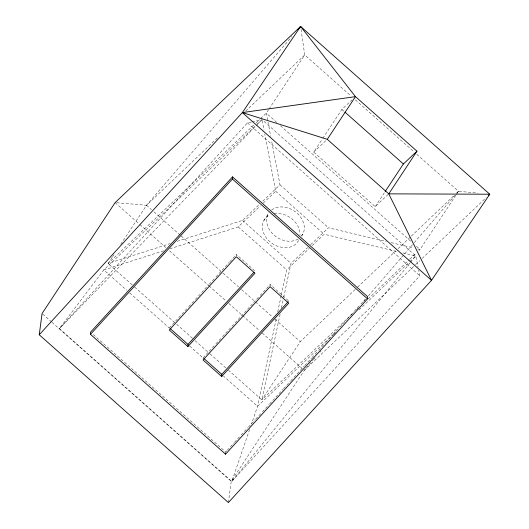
<?xml version="1.0" encoding="UTF-8"?>
<svg xmlns="http://www.w3.org/2000/svg" width="529" height="529" viewBox="0 0 529 529"><rect width="100%" height="100%" fill="white"/><g stroke="black" fill="none" stroke-linecap="round" stroke-linejoin="round"><path stroke-width="0.4" stroke-dasharray="2.65 1.98" d="M236.337 255.983L236.403 254.535L255.038 271.06M270.114 285.938L270.18 284.49L288.814 301.021M228.396 502.55L231.226 481.304L304.287 370.36L312.91 360.342M276.178 319.113L257.563 406.298L251.454 424.126M277.732 311.846L281.177 295.698M281.349 294.891L286.692 269.863L309.3 248.385M280.106 314.259L261.835 399.831L228.488 370.26M281.481 307.799L283.035 300.532M283.723 297.305L290.963 263.396L307.627 247.565M249.589 429.548L231.788 481.469L59.407 328.582L103.816 269.942L255.447 125.836M112.161 257.312L108.088 263.475L132.171 284.833M112.611 256.631L113.966 254.575M120.751 244.305L146.533 205.285L291.988 36.455M268.547 109.708L266.285 113.127L260.314 118.8M269.003 109.02L304.73 54.937L300.723 27.263M263.832 220.619L268.104 214.152M388.18 194.414L375.193 206.641L313.69 152.094L322.333 139.021M322.783 138.333L341.886 109.424L351.924 99.974M301.59 235.96L302.872 234.023M375.193 206.641L384.742 192.186M355.197 289.449L300.28 341.641L261.835 399.831L353.769 312.46M455.767 195.406L420.033 249.49L418.842 250.62M456.216 194.718L458.478 191.3L477.727 193.092M410.028 262.979L231.788 481.469L419.828 275.761L418.69 270.213M410.55 262.344L415.761 255.957L262.014 119.594L256.043 125.267M313.452 359.72L315.066 357.842M319.919 352.202L320.997 350.952M356.579 309.63L358.199 307.752M363.588 301.49L365.744 298.984M368.442 295.856L413.731 243.261M414.267 242.639L456.322 193.799M456.858 193.178L458.478 191.3L416.488 154.058M251.282 122.014L247.446 122.873L59.407 328.582L255.699 126.107M169.373 327.861L188.205 307.256M188.76 306.648L194.857 299.983M195.406 299.374L208.704 284.833M209.259 284.225L215.349 277.56M215.905 276.958L229.202 262.41M229.758 261.802L236.403 254.535M203.149 357.816L208.691 351.759M209.246 351.15L215.336 344.485M215.892 343.876L221.982 337.211M222.537 336.609L253.007 303.276M253.563 302.674L259.653 296.002M260.208 295.4L270.18 284.49M226.782 450.787L225.671 452.004L92.41 333.812M227.338 450.172L234.023 442.866M234.578 442.257L240.702 435.559M241.257 434.95L247.936 427.644M248.498 427.035L255.176 419.728M255.732 419.113L261.855 412.415M262.41 411.807L269.096 404.5M269.651 403.891L283.008 389.278M283.564 388.67L290.249 381.356M290.805 380.748L304.162 366.134M304.724 365.526L311.402 358.219M311.958 357.604L318.081 350.906M318.637 350.297L325.322 342.99M325.877 342.382L332.556 335.075M333.111 334.467L339.234 327.768M339.797 327.16L346.475 319.847M347.031 319.238L353.709 311.931M354.271 311.323L360.394 304.625M360.95 304.016L365.4 299.143M256.274 125.512L262.014 119.594L264.017 130.068M116.744 202.733L146.533 205.285L218.166 137.203M245.628 111.103L304.73 54.937L351.038 96.007M253.748 125.042L108.088 263.475L170.199 243.571M256.135 122.774L259.719 119.369M177.275 241.31L242.527 220.401L259.177 204.578M262.748 201.185L279.993 184.8L271.522 140.509M169.842 248.802L238.229 226.901L260.248 205.979M263.224 203.156L275.715 191.28L264.784 134.095M310.602 244.735L328.449 227.774L386.289 241.488M312.269 245.555L324.171 234.254L397.286 251.573M357.591 287.174L395.798 250.865M398.185 248.597L410.722 236.681M411.317 236.119L454.299 195.267M456.686 192.999L458.478 191.3M368.098 298.845L409.287 259.699M409.882 259.131L416.449 252.888M333.376 334.249L257.563 406.298L223.602 376.179M333.978 333.68L335.77 331.981M359.046 309.849L409.195 262.192M409.79 261.624L415.761 255.957L418.042 267.046M304.287 370.36L414.974 265.241M415.569 264.672L419.761 260.698M422.155 258.423L486.171 197.621M313.69 152.094L326.089 140.423M163.554 250.812L103.816 269.942L126.662 290.203M252.049 121.842L261.247 119.766M391.11 242.632L413.605 247.962M417.626 248.914L420.033 249.49L415.093 245.106M402.906 252.908L415.761 255.957M355.362 99.842L414.022 151.869M341.886 109.424L344.346 111.606M276.786 122.437L266.285 113.127L267.826 121.181M280.489 125.723L411.39 241.819M247.446 122.873L419.828 275.761M279.993 184.8L328.449 227.774M275.715 191.28L324.171 234.254M238.229 226.901L286.692 269.863M146.533 205.285L151.473 209.663M153.939 211.858L180.495 235.405M181.11 235.947L222.478 272.64M223.099 273.189L238.533 286.877M241.621 289.621L272.495 316.997M274.961 319.192L300.28 341.641M115.13 202.6L139.239 223.979M139.854 224.527L165.822 247.552M169.531 250.845L208.472 285.382M209.087 285.931L226.399 301.285M228.872 303.474L241.852 314.986M242.474 315.535L259.779 330.889M262.252 333.078L302.429 368.72M134.637 287.022L176.005 323.715M176.626 324.264L192.682 338.5M195.148 340.689L209.352 353.286M209.967 353.835L226.022 368.072M129.75 292.94L169.267 327.987M189.64 346.059L203.229 358.107M42.69 314.087L51.346 321.764M51.961 322.313L231.226 481.304M242.527 220.401L290.963 263.396M267.978 121.987L270.755 136.482M298.164 239.015A20.049 15.758 33.5 0 1 287.875 241.184L282.955 240.192A20.049 15.758 33.5 0 1 268.957 212.744M271.642 209.96A20.049 15.758 33.5 0 1 283.101 206.984L288.021 207.983A20.049 15.758 33.5 0 1 301.517 236.093M298.601 240.49A20.049 15.758 33.5 0 1 283.604 247.651L278.684 246.653A20.049 15.758 33.5 0 1 262.992 231.199A20.049 15.758 33.5 0 1 269.803 214.946M274.075 213.617A20.049 15.758 33.5 0 1 278.829 213.452L283.749 214.45A20.049 15.758 33.5 0 1 300.042 235.101"/><path stroke-width="0.79" d="M90.466 334.348L90.558 332.172L232.515 176.878L367.629 296.709L367.536 298.878L225.572 454.18L90.466 334.348L232.423 179.053L232.515 176.878M187.914 346.561L254.945 273.235L236.304 256.704L169.28 330.036L187.914 346.561L188.007 344.386L253.933 272.276M221.691 376.522L288.722 303.19L270.088 286.665L203.057 359.991L221.691 376.522L221.783 374.347L288.265 301.623M225.572 454.18L225.638 452.725M39.239 334.784L42.069 313.538L115.13 202.6L300.604 26.45L489.761 194.216L431.519 280.344L228.396 502.55L39.239 334.784L242.361 112.578L300.604 26.45L355.462 96.635L416.964 151.182L388.769 193.859L431.519 280.344L242.361 112.578L355.462 96.635L327.272 139.312L242.361 112.578M385.191 191.498L403.382 163.97L416.964 151.182M297.913 29.578L300.604 26.45M488.565 195.346L489.761 194.216L388.769 193.859L327.272 139.312M344.961 112.148L403.382 163.97M232.423 179.053L367.536 298.878M169.974 328.39L188.007 344.386M203.751 358.351L221.783 374.347"/></g></svg>
